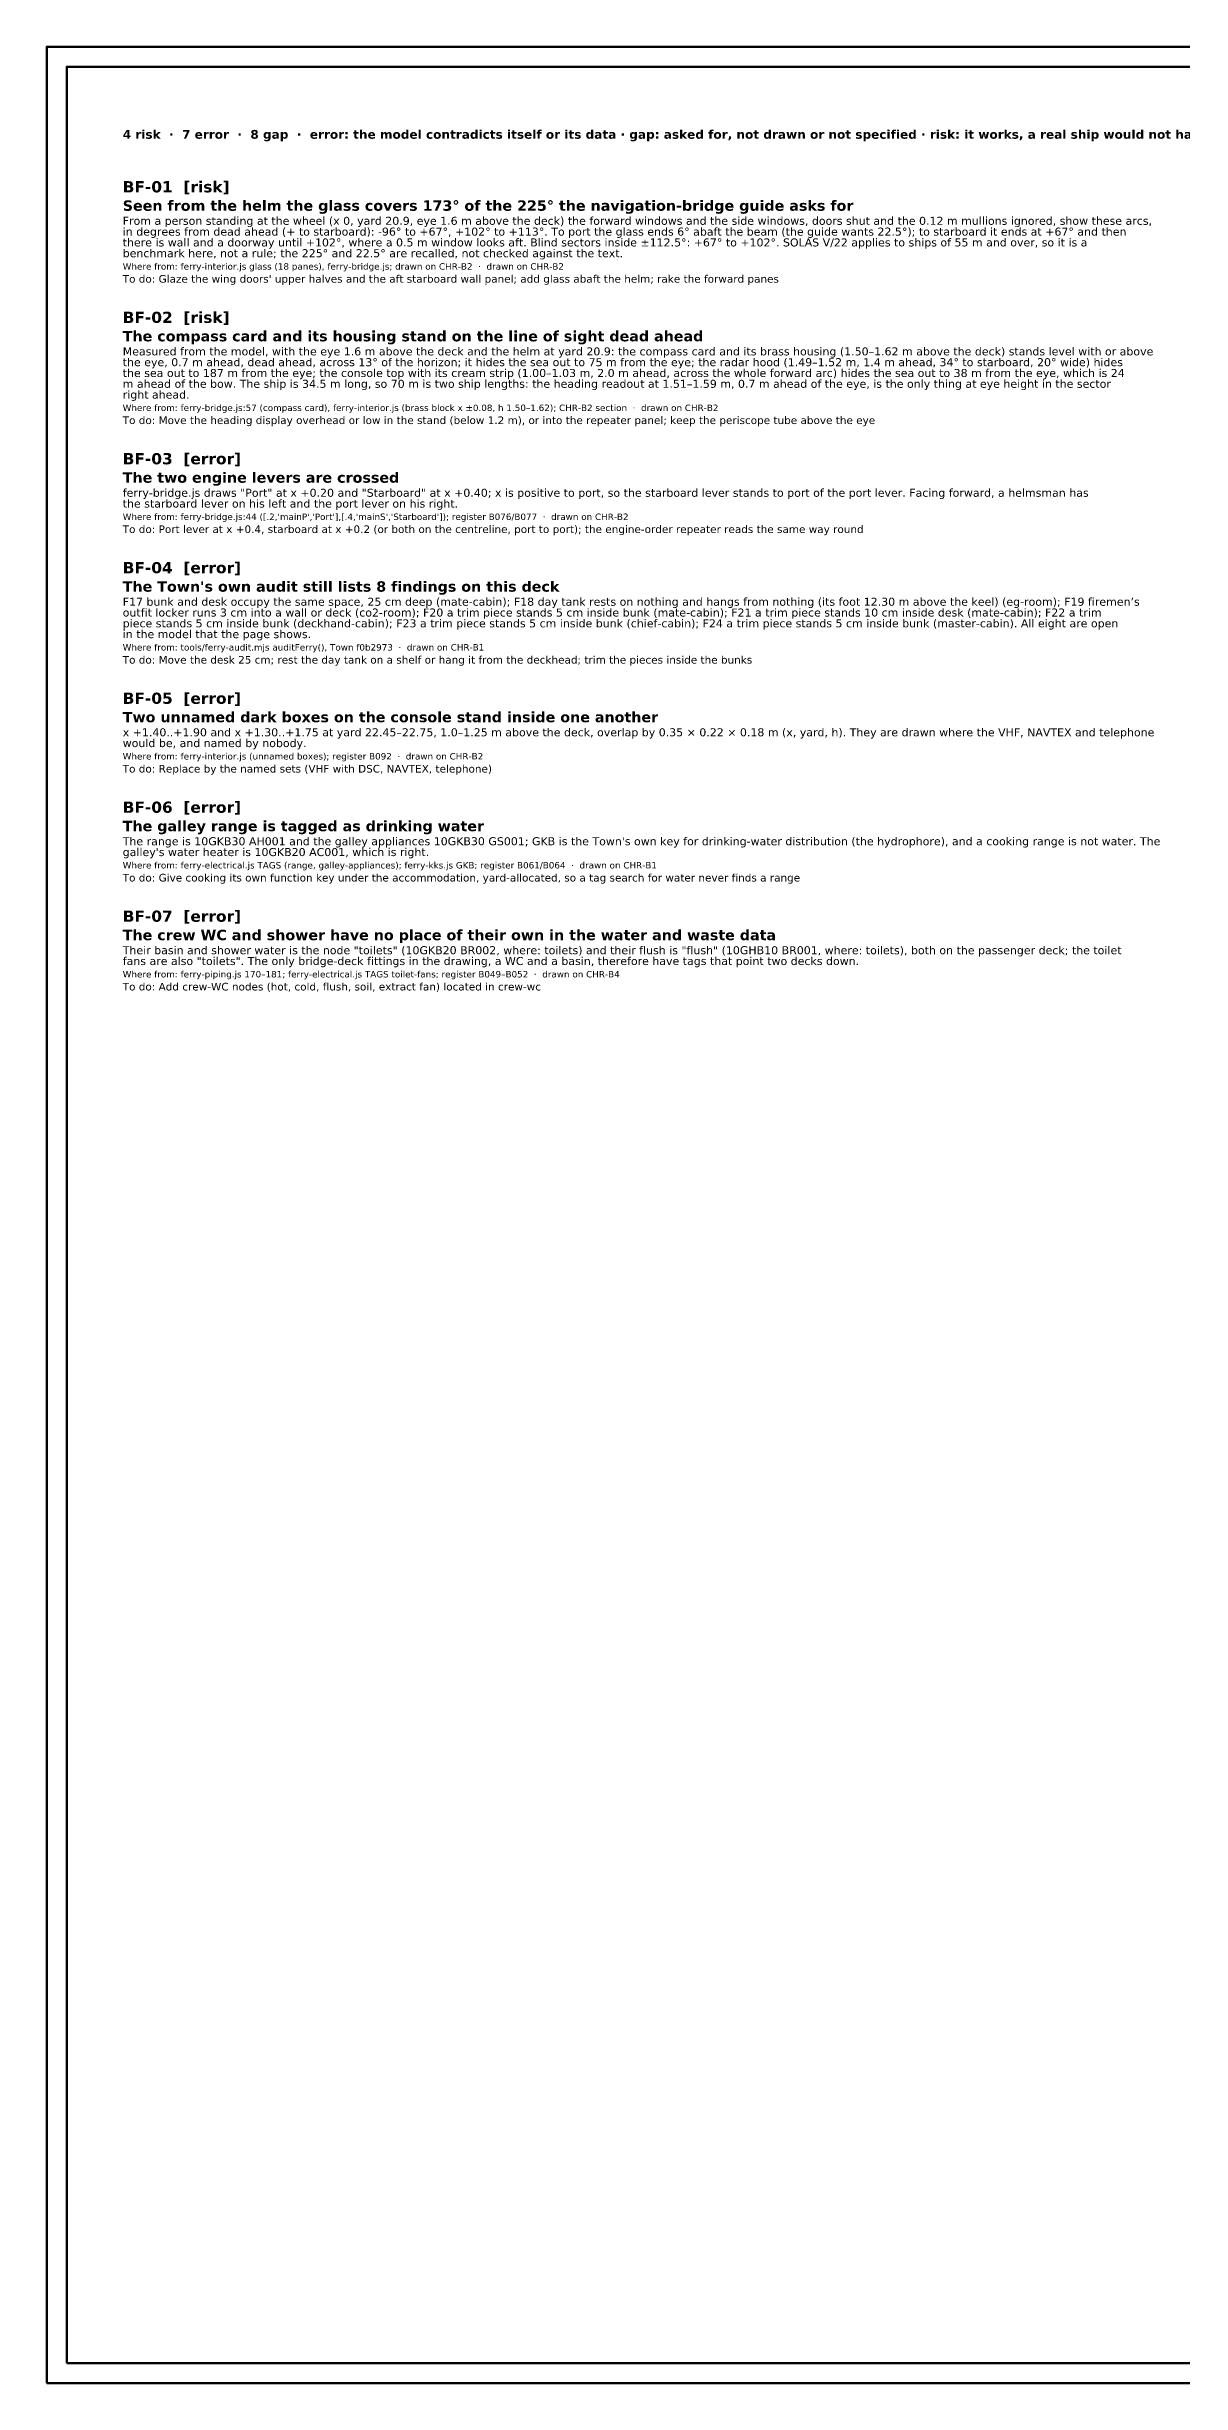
# Model space of a CAD drawing. Header units: millimetres. Extents: x 5 to 836, y 5 to 589.
# Drawn here: x 5 to 289, y 5 to 589 of the extents above; entities that cross this region are included whole.
import ezdxf

# ---------------------------------------------------------------- set-up
doc = ezdxf.new("R2010")
doc.units = ezdxf.units.MM
doc.linetypes.add('DASHED', pattern=[1.524, 1.27, -0.254])
for name, color, linetype, lineweight, true_color in [('DIM', 2, 'CONTINUOUS', 13, 0x1e46a0), ('FIND', 1, 'CONTINUOUS', 25, 0xc80000), ('SIGHT', 30, 'DASHED', 18, 0xd76900), ('THIN', 8, 'CONTINUOUS', 13, 0x8c8c8c)]:
    doc.layers.add(name, color=color, linetype=linetype, lineweight=lineweight, true_color=true_color)
doc.layers.add('FRAME', color=7, linetype='CONTINUOUS', lineweight=50)
doc.layers.add('TEXT', color=7, linetype='CONTINUOUS', lineweight=18)
doc.styles.add('SANS', font='DejaVuSans.ttf')
doc.styles.add('SANSB', font='DejaVuSans-Bold.ttf')

msp = doc.modelspace()

# ---------------------------------------------------------------- linework, layer by layer
at = {"layer": 'FRAME'}
for points in [[(5, 5), (836, 5), (836, 589), (5, 589)], [(10, 10), (831, 10), (831, 584), (10, 584)]]:
    msp.add_lwpolyline(points, close=True, dxfattribs=at)

# ---------------------------------------------------------------- texts
at = {"layer": 'DIM', "style": 'SANS'}
for s, p in [("To do: Glaze the wing doors' upper halves and the aft starboard wall panel; add glass abaft the helm; rake the forward panes", (24, 530.03)), ('To do: Move the heading display overhead or low in the stand (below 1.2 m), or into the repeater panel; keep the periscope tube above the eye', (24, 494.695)), ('To do: Port lever at x +0.4, starboard at x +0.2 (or both on the centreline, port to port); the engine-order repeater reads the same way round', (24, 467.46)), ('To do: Move the desk 25 cm; rest the day tank on a shelf or hang it from the deckhead; trim the pieces inside the bunks', (24, 434.825)), ('To do: Replace by the named sets (VHF with DSC, NAVTEX, telephone)', (24, 407.59)), ('To do: Give cooking its own function key under the accommodation, yard-allocated, so a tag search for water never finds a range', (24, 380.355)), ('To do: Add crew-WC nodes (hot, cold, flush, soil, extract fan) located in crew-wc', (24, 353.12))]:
    msp.add_text(s, height=1.9, dxfattribs=at).set_placement(p)
at = {"layer": 'FIND', "style": 'SANSB'}
for s, height, p in [('BF-03  [error]', 2.8, (24, 484.63)), ('The two engine levers are crossed', 2.6, (24, 480.03)), ('BF-04  [error]', 2.8, (24, 457.395)), ("The Town's own audit still lists 8 findings on this deck", 2.6, (24, 452.795)), ('BF-05  [error]', 2.8, (24, 424.76)), ('Two unnamed dark boxes on the console stand inside one another', 2.6, (24, 420.16)), ('BF-06  [error]', 2.8, (24, 397.525)), ('The galley range is tagged as drinking water', 2.6, (24, 392.925)), ('The crew WC and shower have no place of their own in the water and waste data', 2.6, (24, 365.69)), ('BF-07  [error]', 2.8, (24, 370.29))]:
    msp.add_text(s, height=height, dxfattribs=at).set_placement(p)
at = {"layer": 'SIGHT', "style": 'SANSB'}
for s, height, p in [('BF-01  [risk]', 2.8, (24, 552.6)), ('Seen from the helm the glass covers 173° of the 225° the navigation-bridge guide asks for', 2.6, (24, 548)), ('BF-02  [risk]', 2.8, (24, 519.965)), ('The compass card and its housing stand on the line of sight dead ahead', 2.6, (24, 515.365))]:
    msp.add_text(s, height=height, dxfattribs=at).set_placement(p)
at = {"layer": 'TEXT'}
for s, height, style, p in [('4 risk  ·  7 error  ·  8 gap  ·  error: the model contradicts itself or its data · gap: asked for, not drawn or not specified · risk: it works, a real ship would not have it so', 2.2, 'SANSB', (24, 566)), ('in degrees from dead ahead (+ to starboard): -96° to +67°, +102° to +113°. To port the glass ends 6° abaft the beam (the guide wants 22.5°); to starboard it ends at +67° and then', 2, 'SANS', (24, 541.79)), ('From a person standing at the wheel (x 0, yard 20.9, eye 1.6 m above the deck) the forward windows and the side windows, doors shut and the 0.12 m mullions ignored, show these arcs,', 2, 'SANS', (24, 544.49)), ('there is wall and a doorway until +102°, where a 0.5 m window looks aft. Blind sectors inside ±112.5°: +67° to +102°. SOLAS V/22 applies to ships of 55 m and over, so it is a', 2, 'SANS', (24, 539.09)), ('benchmark here, not a rule; the 225° and 22.5° are recalled, not checked against the text.', 2, 'SANS', (24, 536.39)), ('Measured from the model, with the eye 1.6 m above the deck and the helm at yard 20.9: the compass card and its brass housing (1.50–1.62 m above the deck) stands level with or above', 2, 'SANS', (24, 511.855)), ('the eye, 0.7 m ahead, dead ahead, across 13° of the horizon; it hides the sea out to 75 m from the eye; the radar hood (1.49–1.52 m, 1.4 m ahead, 34° to starboard, 20° wide) hides', 2, 'SANS', (24, 509.155)), ('the sea out to 187 m from the eye; the console top with its cream strip (1.00–1.03 m, 2.0 m ahead, across the whole forward arc) hides the sea out to 38 m from the eye, which is 24', 2, 'SANS', (24, 506.455)), ('m ahead of the bow. The ship is 34.5 m long, so 70 m is two ship lengths: the heading readout at 1.51–1.59 m, 0.7 m ahead of the eye, is the only thing at eye height in the sector', 2, 'SANS', (24, 503.755)), ('right ahead.', 2, 'SANS', (24, 501.055)), ('ferry-bridge.js draws "Port" at x +0.20 and "Starboard" at x +0.40; x is positive to port, so the starboard lever stands to port of the port lever. Facing forward, a helmsman has', 2, 'SANS', (24, 476.52)), ('the starboard lever on his left and the port lever on his right.', 2, 'SANS', (24, 473.82)), ('F17 bunk and desk occupy the same space, 25 cm deep (mate-cabin); F18 day tank rests on nothing and hangs from nothing (its foot 12.30 m above the keel) (eg-room); F19 firemen’s', 2, 'SANS', (24, 449.285)), ('outfit locker runs 3 cm into a wall or deck (co2-room); F20 a trim piece stands 5 cm inside bunk (mate-cabin); F21 a trim piece stands 10 cm inside desk (mate-cabin); F22 a trim', 2, 'SANS', (24, 446.585)), ('piece stands 5 cm inside bunk (deckhand-cabin); F23 a trim piece stands 5 cm inside bunk (chief-cabin); F24 a trim piece stands 5 cm inside bunk (master-cabin). All eight are open', 2, 'SANS', (24, 443.885)), ('in the model that the page shows.', 2, 'SANS', (24, 441.185)), ('x +1.40..+1.90 and x +1.30..+1.75 at yard 22.45–22.75, 1.0–1.25 m above the deck, overlap by 0.35 × 0.22 × 0.18 m (x, yard, h). They are drawn where the VHF, NAVTEX and telephone', 2, 'SANS', (24, 416.65)), ('would be, and named by nobody.', 2, 'SANS', (24, 413.95)), ("The range is 10GKB30 AH001 and the galley appliances 10GKB30 GS001; GKB is the Town's own key for drinking-water distribution (the hydrophore), and a cooking range is not water. The", 2, 'SANS', (24, 389.415)), ("galley's water heater is 10GKB20 AC001, which is right.", 2, 'SANS', (24, 386.715)), ('Their basin and shower water is the node "toilets" (10GKB20 BR002, where: toilets) and their flush is "flush" (10GHB10 BR001, where: toilets), both on the passenger deck; the toilet', 2, 'SANS', (24, 362.18)), ('fans are also "toilets". The only bridge-deck fittings in the drawing, a WC and a basin, therefore have tags that point two decks down.', 2, 'SANS', (24, 359.48))]:
    msp.add_text(s, height=height, dxfattribs=dict(at, style=style)).set_placement(p)
at = {"layer": 'THIN', "style": 'SANS'}
for s, p in [('Where from: ferry-interior.js glass (18 panes), ferry-bridge.js; drawn on CHR-B2  ·  drawn on CHR-B2', (24, 533.29)), ('Where from: ferry-bridge.js:57 (compass card), ferry-interior.js (brass block x ±0.08, h 1.50–1.62); CHR-B2 section  ·  drawn on CHR-B2', (24, 497.955)), ("Where from: ferry-bridge.js:44 ([.2,'mainP','Port'],[.4,'mainS','Starboard']); register B076/B077  ·  drawn on CHR-B2", (24, 470.72)), ('Where from: tools/ferry-audit.mjs auditFerry(), Town f0b2973  ·  drawn on CHR-B1', (24, 438.085)), ('Where from: ferry-interior.js (unnamed boxes); register B092  ·  drawn on CHR-B2', (24, 410.85)), ('Where from: ferry-electrical.js TAGS (range, galley-appliances); ferry-kks.js GKB; register B061/B064  ·  drawn on CHR-B1', (24, 383.615)), ('Where from: ferry-piping.js 170–181; ferry-electrical.js TAGS toilet-fans; register B049–B052  ·  drawn on CHR-B4', (24, 356.38))]:
    msp.add_text(s, height=1.6, dxfattribs=at).set_placement(p)

doc.saveas('drawing.dxf')
